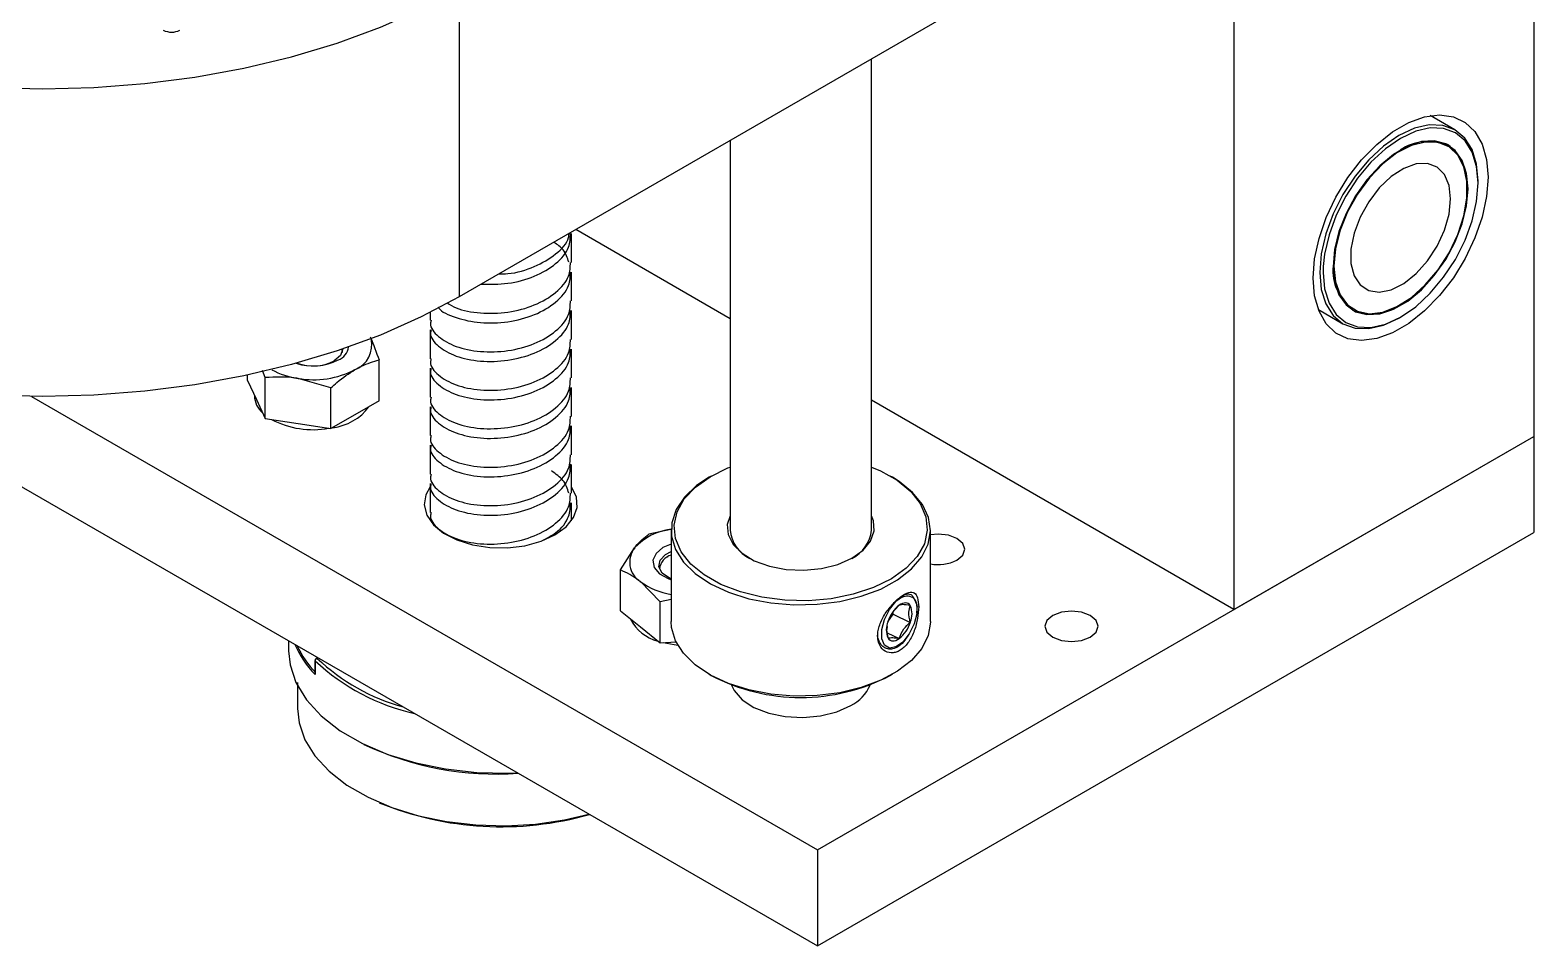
# Model space of a CAD drawing. Header units: millimetres. Extents: x -190 to 12889, y -227 to 3957.
# Drawn here: x 2807.5 to 2935.1, y 1906 to 1983.8 of the extents above; entities that cross this region are included whole.
import ezdxf

# ---------------------------------------------------------------- set-up
doc = ezdxf.new("R2010")
doc.units = ezdxf.units.MM
doc.header["$LTSCALE"] = 0.7
doc.layers.get('0').update_dxf_attribs({"color": 255})

# ---------------------------------------------------------------- blocks, each defined once
blk = doc.blocks.new('z')
at = {"color": 30}
for p, q in [((2723.69, 2463.57), (2723.69, 2316.59)), ((2698.24, 2448.87), (2698.24, 2301.89)), ((2632.48, 2354.57), (2632.48, 2328.44)), ((2596.19, 2319.99), (2662.88, 2281.48)), ((2698.24, 2301.89), (2667.47, 2319.66)), ((2585.1, 2318.22), (2662.88, 2273.32)), ((2662.88, 2281.48), (2723.69, 2316.59)), ((2698.24, 2301.89), (2723.69, 2316.59)), ((2723.69, 2316.59), (2723.69, 2308.42)), ((2662.88, 2273.32), (2723.69, 2308.42)), ((2662.88, 2281.48), (2662.88, 2273.32))]:
    blk.add_line(p, q, dxfattribs=at)
for p, q in [((2680.56, 2356.2), (2632.48, 2328.44)), ((2667.47, 2308.63), (2667.47, 2348.64)), ((2716.99, 2342.62), (2714.89, 2343.83)), ((2655.47, 2341.71), (2655.47, 2308.63)), ((2716.38, 2341.24), (2716.31, 2341.28)), ((2642.01, 2331.36), (2642.01, 2333.81)), ((2655.47, 2326.58), (2642.37, 2334.15)), ((2642.01, 2328.09), (2642.01, 2330.54)), ((2705.82, 2331.02), (2705.81, 2330.51)), ((2630.01, 2327.11), (2630.01, 2326.46)), ((2642.01, 2324.83), (2642.01, 2327.28)), ((2705.4, 2327.37), (2707.49, 2326.16)), ((2708.31, 2327.42), (2708.38, 2327.38)), ((2630.01, 2325.64), (2630.01, 2323.19)), ((2625.68, 2319.61), (2625.68, 2323.08)), ((2642.01, 2321.56), (2642.01, 2324.01)), ((2614.53, 2321.33), (2614.53, 2321.79)), ((2616.02, 2321.58), (2615.8, 2322.18)), ((2630.01, 2322.38), (2630.01, 2319.93)), ((2614.53, 2321.33), (2615.27, 2319.72)), ((2616.02, 2318.11), (2616.02, 2321.58)), ((2621.6, 2320.72), (2618.81, 2321.52)), ((2621.6, 2317.25), (2621.6, 2320.72)), ((2642.01, 2318.29), (2642.01, 2320.74)), ((2615.1, 2320.09), (2615.1, 2320.06)), ((2615.27, 2319.72), (2616.02, 2318.11)), ((2625.68, 2319.61), (2623.64, 2318.43)), ((2630.01, 2319.11), (2630.01, 2316.66)), ((2616.02, 2318.11), (2618.81, 2317.68)), ((2623.64, 2318.43), (2621.6, 2317.25)), ((2618.81, 2317.68), (2621.6, 2317.25)), ((2642.01, 2315.03), (2642.01, 2317.48)), ((2630.01, 2315.84), (2630.01, 2313.39)), ((2642.01, 2311.76), (2642.01, 2314.21)), ((2653.87, 2313.22), (2653.69, 2313.12)), ((2669.25, 2313.12), (2669.07, 2313.22)), ((2630.01, 2312.58), (2630.01, 2310.13)), ((2642.01, 2309.43), (2642.01, 2310.94)), ((2650.44, 2308.69), (2648.57, 2308.28)), ((2650.47, 2308.63), (2650.47, 2300.87)), ((2672.47, 2300.87), (2672.47, 2308.63)), ((2646.18, 2305.25), (2647.37, 2307.13)), ((2650.19, 2306.36), (2650.16, 2306.34)), ((2646.18, 2301.78), (2646.18, 2305.25)), ((2649.53, 2302.54), (2647.86, 2304.26)), ((2650.47, 2302.74), (2649.53, 2302.54)), ((2649.53, 2299.06), (2649.53, 2302.54)), ((2646.18, 2301.78), (2647.86, 2300.42)), ((2668.87, 2300.83), (2669.32, 2301.49)), ((2669.32, 2301.49), (2669.32, 2301.72)), ((2669.32, 2301.49), (2670.77, 2300.8)), ((2669.83, 2302.25), (2669.48, 2301.88)), ((2671.48, 2302.12), (2671.33, 2302.1)), ((2647.86, 2300.42), (2649.53, 2299.06)), ((2668.8, 2299.91), (2669.83, 2299.42)), ((2618.01, 2299.22), (2618.01, 2298.38)), ((2649.53, 2299.06), (2650.89, 2299.14)), ((2649.79, 2299.08), (2651.04, 2298.85)), ((2670.22, 2299.22), (2670.26, 2299.27)), ((2620.24, 2297.55), (2620.24, 2296.45)), ((2620.26, 2297.52), (2620.26, 2296.38)), ((2620.53, 2297.77), (2620.42, 2297.75)), ((2620.55, 2297.76), (2620.44, 2297.73)), ((2653.69, 2296.39), (2653.87, 2296.28)), ((2669.07, 2296.28), (2669.25, 2296.39)), ((2618.76, 2295.68), (2618.76, 2293.48))]:
    blk.add_line(p, q)
at = {"color": 30, "flags": 128}
for points in [[(2561.77, 2354.57), (2564.98, 2352.87), (2568.44, 2351.33), (2572.12, 2349.98), (2575.99, 2348.82), (2580.02, 2347.85), (2584.18, 2347.1), (2588.44, 2346.55), (2592.76, 2346.22), (2597.12, 2346.11), (2601.48, 2346.22), (2605.81, 2346.55), (2610.06, 2347.1), (2614.22, 2347.85), (2618.25, 2348.82), (2622.12, 2349.98), (2625.8, 2351.33), (2629.26, 2352.87), (2632.48, 2354.57)], [(2704.96, 2330.02), (2705.08, 2331.67), (2705.46, 2333.41), (2706.07, 2335.18), (2706.89, 2336.92), (2707.91, 2338.57), (2709.07, 2340.07), (2710.35, 2341.38), (2711.7, 2342.45), (2713.07, 2343.24), (2714.41, 2343.73), (2715.69, 2343.9), (2716.86, 2343.73), (2717.87, 2343.25), (2718.69, 2342.47), (2719.3, 2341.4), (2719.68, 2340.1), (2719.81, 2338.6), (2719.68, 2336.95), (2719.3, 2335.21), (2718.69, 2333.44), (2717.87, 2331.7), (2716.86, 2330.05), (2715.69, 2328.55), (2714.41, 2327.24), (2713.07, 2326.17), (2711.7, 2325.38), (2710.35, 2324.89), (2709.07, 2324.72), (2707.91, 2324.88), (2706.89, 2325.37), (2706.07, 2326.15), (2705.46, 2327.22), (2705.08, 2328.52), (2704.96, 2330.02)], [(2632.48, 2328.44), (2629.26, 2326.74), (2625.8, 2325.2), (2622.12, 2323.85), (2618.25, 2322.69), (2614.22, 2321.72), (2610.06, 2320.97), (2605.81, 2320.42), (2601.48, 2320.09), (2597.12, 2319.98), (2592.76, 2320.09), (2588.44, 2320.42), (2584.18, 2320.97), (2580.02, 2321.72), (2575.99, 2322.69), (2572.12, 2323.85), (2568.44, 2325.2), (2564.98, 2326.74), (2561.77, 2328.44)], [(2630.01, 2312.32), (2629.65, 2311.63), (2629.52, 2310.77), (2629.74, 2309.9), (2630.29, 2309.09), (2631.16, 2308.38), (2632.29, 2307.8), (2633.61, 2307.39), (2635.07, 2307.16), (2636.58, 2307.14), (2638.06, 2307.31), (2639.43, 2307.68), (2640.61, 2308.22)], [(2640.61, 2308.22), (2641.55, 2308.91), (2642.18, 2309.69), (2642.49, 2310.55), (2642.44, 2311.42), (2642.05, 2312.26), (2642.01, 2312.32)], [(2674.73, 2306.08), (2675.22, 2306.5), (2675.39, 2307), (2675.22, 2307.49), (2674.73, 2307.92), (2674, 2308.2), (2673.14, 2308.3), (2672.47, 2308.24)], [(2686.04, 2299.55), (2686.53, 2299.97), (2686.7, 2300.47), (2686.53, 2300.96), (2686.04, 2301.38), (2685.31, 2301.67), (2684.45, 2301.76), (2683.59, 2301.67), (2682.86, 2301.38), (2682.37, 2300.96), (2682.2, 2300.47), (2682.37, 2299.97), (2682.86, 2299.55), (2683.59, 2299.27), (2684.45, 2299.17), (2685.31, 2299.27), (2686.04, 2299.55)], [(2655.6, 2295.47), (2655.82, 2295.01), (2656.51, 2294.23), (2657.5, 2293.58), (2658.75, 2293.09), (2660.16, 2292.8), (2661.66, 2292.72), (2663.14, 2292.85), (2664.52, 2293.2), (2665.71, 2293.73)]]:
    blk.add_lwpolyline(points, dxfattribs=at)
at = {"flags": 128}
for points in [[(2718.96, 2338.19), (2718.96, 2338.27), (2718.83, 2339.71), (2718.45, 2340.94), (2717.83, 2341.93), (2716.99, 2342.62), (2715.97, 2343), (2714.81, 2343.04), (2713.55, 2342.76), (2712.24, 2342.15), (2710.93, 2341.24), (2709.67, 2340.07), (2708.51, 2338.69), (2707.49, 2337.13), (2706.65, 2335.48), (2706.03, 2333.78), (2705.65, 2332.1), (2705.52, 2330.51), (2705.52, 2330.51)], [(2705.81, 2330.51), (2705.93, 2329.11), (2706.31, 2327.9), (2706.91, 2326.93), (2707.73, 2326.26), (2708.73, 2325.89), (2709.86, 2325.84), (2711.1, 2326.12), (2712.38, 2326.72), (2713.66, 2327.6), (2714.9, 2328.75), (2716.03, 2330.1), (2717.03, 2331.62), (2717.85, 2333.25), (2718.46, 2334.91), (2718.83, 2336.55), (2718.96, 2338.11), (2718.83, 2339.51), (2718.46, 2340.72), (2717.85, 2341.69), (2717.03, 2342.36), (2716.03, 2342.73), (2714.9, 2342.78), (2713.66, 2342.5), (2712.38, 2341.9), (2711.1, 2341.02), (2709.86, 2339.87), (2708.73, 2338.51), (2707.73, 2337), (2706.91, 2335.37), (2706.31, 2333.71), (2705.93, 2332.07), (2705.82, 2331.02)], [(2718.11, 2337.62), (2717.98, 2338.92), (2717.61, 2340.02), (2717.01, 2340.87), (2716.21, 2341.44), (2715.24, 2341.69), (2714.15, 2341.62), (2712.98, 2341.23), (2711.78, 2340.54), (2710.61, 2339.58), (2709.52, 2338.38), (2708.55, 2337.01), (2707.75, 2335.52), (2707.15, 2333.98), (2706.78, 2332.45), (2706.65, 2331), (2706.78, 2329.7), (2707.15, 2328.6), (2707.75, 2327.75), (2708.55, 2327.18), (2709.52, 2326.93), (2710.61, 2327), (2711.78, 2327.39), (2712.98, 2328.08), (2714.15, 2329.04), (2715.24, 2330.24), (2716.21, 2331.61), (2717.01, 2333.1), (2717.61, 2334.64), (2717.98, 2336.17), (2718.11, 2337.62)], [(2706.72, 2331.04), (2706.86, 2329.72), (2707.25, 2328.6), (2707.88, 2327.76), (2708.72, 2327.22), (2709.73, 2327.01), (2710.87, 2327.14), (2712.07, 2327.61), (2713.3, 2328.39), (2714.47, 2329.45), (2715.56, 2330.74), (2716.49, 2332.19), (2717.23, 2333.74), (2717.74, 2335.32), (2718, 2336.85), (2718, 2338.26), (2717.74, 2339.49), (2717.23, 2340.48), (2716.49, 2341.17), (2715.56, 2341.55), (2714.47, 2341.59), (2713.3, 2341.28), (2712.07, 2340.66), (2710.87, 2339.73), (2709.73, 2338.55), (2708.72, 2337.17), (2707.88, 2335.66), (2707.25, 2334.09), (2706.86, 2332.52), (2706.72, 2331.04)], [(2716.62, 2336.76), (2716.49, 2337.9), (2716.1, 2338.82), (2715.47, 2339.45), (2714.65, 2339.76), (2713.69, 2339.73), (2712.65, 2339.35), (2711.59, 2338.66), (2710.57, 2337.7), (2709.68, 2336.52), (2708.95, 2335.21), (2708.44, 2333.84), (2708.17, 2332.49), (2708.17, 2331.27), (2708.44, 2330.23), (2708.95, 2329.45), (2709.68, 2328.97), (2710.57, 2328.83), (2711.59, 2329.04), (2712.65, 2329.57), (2713.69, 2330.41), (2714.65, 2331.49), (2715.47, 2332.74), (2716.1, 2334.1), (2716.49, 2335.46), (2716.62, 2336.76)], [(2705.52, 2330.51), (2705.65, 2329.07), (2706.03, 2327.84), (2706.65, 2326.86), (2707.49, 2326.16), (2708.51, 2325.79), (2709.67, 2325.74), (2710.93, 2326.03), (2712.24, 2326.63), (2712.31, 2326.68)], [(2622.6, 2324.02), (2622.41, 2323.47), (2621.87, 2323)], [(2622.51, 2323.98), (2622.55, 2323.73), (2622.55, 2323.72)], [(2667.47, 2313.99), (2668.24, 2313.66), (2669.66, 2312.86), (2670.8, 2311.92), (2671.62, 2310.88), (2672.1, 2309.76), (2672.21, 2308.62), (2671.96, 2307.48), (2671.35, 2306.39), (2670.41, 2305.39), (2669.16, 2304.5), (2667.65, 2303.76), (2665.92, 2303.19), (2664.05, 2302.81), (2662.09, 2302.64), (2660.11, 2302.68), (2658.17, 2302.93), (2656.35, 2303.38), (2654.7, 2304.02), (2653.28, 2304.82), (2652.14, 2305.75), (2651.32, 2306.8), (2650.84, 2307.91), (2650.73, 2309.05), (2650.98, 2310.19), (2651.59, 2311.28), (2652.53, 2312.28), (2653.78, 2313.17), (2655.29, 2313.92), (2655.47, 2313.99)], [(2653.69, 2313.12), (2652.62, 2312.41), (2651.6, 2311.43), (2650.89, 2310.37), (2650.52, 2309.25), (2650.51, 2308.12), (2650.84, 2306.99), (2651.52, 2305.92), (2652.52, 2304.94), (2653.8, 2304.08), (2655.33, 2303.36), (2657.06, 2302.81), (2658.93, 2302.45), (2660.88, 2302.29), (2662.86, 2302.33), (2664.78, 2302.58), (2666.6, 2303.02), (2668.26, 2303.63), (2669.69, 2304.41), (2670.87, 2305.33), (2671.74, 2306.35), (2672.28, 2307.45), (2672.47, 2308.58), (2672.31, 2309.71), (2671.8, 2310.81), (2670.96, 2311.84), (2669.81, 2312.77), (2669.25, 2313.12)], [(2655.47, 2309.85), (2655.24, 2309.11), (2655.3, 2308.25), (2655.73, 2307.41), (2656.49, 2306.66), (2657.53, 2306.03), (2658.81, 2305.57), (2660.24, 2305.3), (2661.74, 2305.23), (2663.23, 2305.37), (2664.61, 2305.72), (2665.81, 2306.24), (2666.76, 2306.92), (2667.4, 2307.7), (2667.7, 2308.56), (2667.64, 2309.43), (2667.47, 2309.85)], [(2650.47, 2307.45), (2649.78, 2307.15), (2649.19, 2306.65), (2648.93, 2306.07), (2649.03, 2305.47), (2649.48, 2304.93), (2650.23, 2304.51), (2650.47, 2304.42)], [(2650.47, 2304.48), (2650.34, 2304.54), (2649.72, 2304.97), (2649.44, 2305.51), (2649.53, 2306.07), (2649.99, 2306.57), (2650.47, 2306.82)], [(2671.07, 2302.84), (2671.31, 2302.3), (2671.31, 2301.53), (2671.09, 2300.66), (2670.67, 2299.82), (2670.13, 2299.13), (2669.53, 2298.71), (2668.99, 2298.61), (2668.57, 2298.86), (2668.34, 2299.41), (2668.35, 2300.18), (2668.58, 2301.05), (2669, 2301.89), (2669.55, 2302.57)], [(2670.77, 2302.22), (2670.69, 2302.32), (2670.6, 2302.39), (2670.49, 2302.43), (2670.37, 2302.45), (2670.25, 2302.44), (2670.11, 2302.41), (2669.97, 2302.34), (2669.83, 2302.25)], [(2672.47, 2300.87), (2672.47, 2300.82), (2672.28, 2299.69), (2671.74, 2298.59), (2670.87, 2297.57), (2669.69, 2296.66), (2668.26, 2295.88), (2666.6, 2295.26), (2664.78, 2294.82), (2662.86, 2294.58), (2660.88, 2294.53), (2658.93, 2294.7), (2657.06, 2295.06), (2655.33, 2295.6), (2653.8, 2296.32), (2652.52, 2297.19), (2651.52, 2298.17), (2650.84, 2299.24), (2650.51, 2300.36), (2650.47, 2300.87)], [(2668.88, 2299.46), (2668.96, 2299.36), (2669.06, 2299.29), (2669.16, 2299.24), (2669.28, 2299.23), (2669.41, 2299.24), (2669.55, 2299.27), (2669.69, 2299.34), (2669.83, 2299.42)], [(2618.01, 2298.38), (2618.13, 2297.2), (2618.63, 2295.68), (2619.52, 2294.22), (2620.78, 2292.85), (2622.37, 2291.6), (2624.27, 2290.51), (2626.43, 2289.59), (2628.8, 2288.86), (2631.33, 2288.35), (2633.97, 2288.06), (2636.65, 2288), (2637.45, 2288.02)], [(2620.44, 2297.73), (2620.43, 2297.74), (2620.43, 2297.75), (2620.42, 2297.75), (2620.42, 2297.75)], [(2618.76, 2293.48), (2618.89, 2292.26), (2619.39, 2290.82), (2620.24, 2289.45), (2621.44, 2288.15), (2622.95, 2286.98), (2624.75, 2285.94), (2626.78, 2285.07), (2629.02, 2284.38), (2631.41, 2283.89), (2633.9, 2283.6), (2636.43, 2283.53), (2638.96, 2283.67), (2641.42, 2284.03), (2643.5, 2284.51)]]:
    blk.add_lwpolyline(points, dxfattribs=at)
at = {"color": 30}
for centre, radius, start, end in [((2608.08, 2352.46), 1.54, 242.6097, 297.3903), ((2617.11, 2320.11), 2.01, 181.4606, 229.1765), ((2621.22, 2321.8), 4.5, 276.7149, 323.2798), ((2620.08, 2324.75), 7.59, 242.2532, 280.1607), ((2673.13, 2309.2), 3.5, 259.1161, 297.1142), ((2664.24, 2296.75), 3.36, 296.077, 337.7076)]:
    blk.add_arc(centre, radius, start, end, dxfattribs=at)
for centre, radius, start, end in [((2714.67, 2337.47), 4.15, 66.7269, 124.1175), ((2713.85, 2337.99), 4.21, 354.8895, 53.3245), ((2710.55, 2330.64), 3.92, 174.0557, 235.1106), ((2709.93, 2331.13), 4.15, 246.2035, 305.5932), ((2621.65, 2324.43), 1.47, 293.1368, 350.2312), ((2622.84, 2324.35), 2.23, 291.0761, 14.0219), ((2620.08, 2327.28), 4.71, 252.1678, 297.01), ((2620.09, 2326.49), 3.92, 249.6063, 297.0515), ((2619.71, 2327.97), 6.52, 241.2388, 262.0162), ((2620.11, 2329.08), 7.68, 260.2289, 297.3572), ((2651.03, 2303.75), 4.98, 96.446, 137.2186), ((2658.43, 2308.91), 2.97, 185.3859, 244.3292), ((2664.52, 2308.9), 2.96, 295.5753, 354.7096), ((2648.9, 2305.91), 1.95, 141.3096, 237.8098), ((2650.82, 2305.2), 1.35, 105.0014, 173.4476), ((2651.36, 2309.03), 5.92, 233.6689, 261.3061), ((2670.88, 2300.93), 2.11, 119.8474, 128.9326), ((2670.49, 2302.04), 0.979, 67.0406, 132.7895), ((2670.67, 2302.32), 0.653, 52.0775, 71.9738), ((2666.48, 2302.41), 2.86, 326.6746, 343.1415), ((2671.61, 2300.02), 2.86, 128.58, 162.6047), ((2669.17, 2301.51), 1.75, 336.1312, 23.8688), ((2650.19, 2302.63), 3.52, 206.1137, 256.0275), ((2670.48, 2300.17), 1.75, 156.1312, 203.8688), ((2668.05, 2301.66), 2.86, 308.58, 342.6047), ((2626.22, 2302.28), 8.39, 203.5777, 224.6548), ((2626.48, 2302.5), 8.59, 205.4368, 223.9504), ((2620.28, 2297.55), 0.0395, 180.9069, 226.7865), ((2632.67, 2310.76), 18.14, 226.8221, 257.3719), ((2632.21, 2310.06), 17.04, 226.3093, 254.7305), ((2661.47, 2310.83), 16.41, 242.4036, 297.5964), ((2635.65, 2314.33), 26.41, 244.7737, 273.988), ((2636.05, 2310.72), 27.28, 247.6683, 285.9247)]:
    blk.add_arc(centre, radius, start, end)
for points, knots in [([(2634.36, 2329.52), (2635.11, 2329.51), (2636.65, 2329.49), (2638.94, 2330.13), (2640.77, 2331.21), (2641.88, 2332.51), (2641.91, 2333.42), (2641.93, 2333.81)], [0, 0, 0, 0, 0.205557, 0.418047, 0.630538, 0.842414, 1, 1, 1, 1]), ([(2635.86, 2330.39), (2636.11, 2330.39), (2637.14, 2330.4), (2638.95, 2330.96), (2640.74, 2332.02), (2641.74, 2333.07), (2641.8, 2333.71), (2641.81, 2333.83)], [0, 0, 0, 0, 0.091784, 0.373789, 0.655794, 0.936983, 1, 1, 1, 1]), ([(2641.78, 2331.38), (2641.68, 2331.75), (2641.49, 2332.39), (2640.81, 2332.88), (2640.53, 2333.08)], [0, 0, 0, 0, 0.5801547, 1, 1, 1, 1]), ([(2630.7, 2327.57), (2630.71, 2327.55), (2630.94, 2327.17), (2632.19, 2326.63), (2634.23, 2326.17), (2636.64, 2326.24), (2638.94, 2326.85), (2640.77, 2327.94), (2641.88, 2329.25), (2641.91, 2330.16), (2641.93, 2330.55)], [0, 0, 0, 0, 0.006512, 0.154068, 0.301198, 0.448328, 0.595884, 0.74344, 0.89057, 1, 1, 1, 1]), ([(2631.45, 2327.94), (2631.69, 2327.78), (2632.4, 2327.33), (2634.27, 2327), (2636.63, 2327.06), (2638.94, 2327.67), (2640.77, 2328.76), (2641.88, 2330.06), (2641.91, 2330.97), (2641.93, 2331.36)], [0, 0, 0, 0, 0.083015, 0.242503, 0.401991, 0.561941, 0.721891, 0.881378, 1, 1, 1, 1]), ([(2630.1, 2326.45), (2630.08, 2326.36), (2629.95, 2325.88), (2630.64, 2325.03), (2632.11, 2324.17), (2634.25, 2323.72), (2636.63, 2323.79), (2638.94, 2324.4), (2640.77, 2325.49), (2641.88, 2326.8), (2641.91, 2327.71), (2641.93, 2328.1)], [0, 0, 0, 0, 0.031983, 0.157164, 0.282345, 0.407164, 0.531983, 0.657164, 0.782345, 0.907164, 1, 1, 1, 1]), ([(2630.1, 2325.64), (2630.08, 2325.54), (2629.95, 2325.06), (2630.64, 2324.21), (2632.11, 2323.35), (2634.25, 2322.9), (2636.63, 2322.98), (2638.94, 2323.59), (2640.77, 2324.68), (2641.88, 2325.98), (2641.91, 2326.89), (2641.93, 2327.28)], [0, 0, 0, 0, 0.0319826, 0.1571637, 0.2823447, 0.4071637, 0.5319826, 0.6571637, 0.7823447, 0.9071637, 1, 1, 1, 1]), ([(2624.93, 2325.05), (2624.95, 2325.01), (2625.2, 2324.47), (2625.45, 2323.75), (2625.68, 2323.08)], [0, 0, 0, 0, 0.070201, 1, 1, 1, 1]), ([(2630.1, 2323.19), (2630.08, 2323.09), (2629.95, 2322.61), (2630.64, 2321.76), (2632.11, 2320.9), (2634.25, 2320.45), (2636.63, 2320.53), (2638.94, 2321.14), (2640.77, 2322.23), (2641.88, 2323.53), (2641.91, 2324.44), (2641.93, 2324.83)], [0, 0, 0, 0, 0.031983, 0.157164, 0.282345, 0.407164, 0.531983, 0.657164, 0.782345, 0.907164, 1, 1, 1, 1]), ([(2623.64, 2322.26), (2623.82, 2322.37), (2624.52, 2322.75), (2625.19, 2322.94), (2625.68, 2323.08)], [0, 0, 0, 0, 0.268634, 1, 1, 1, 1]), ([(2630.1, 2322.37), (2630.08, 2322.27), (2629.95, 2321.79), (2630.64, 2320.95), (2632.11, 2320.08), (2634.25, 2319.64), (2636.63, 2319.71), (2638.94, 2320.32), (2640.77, 2321.41), (2641.88, 2322.71), (2641.91, 2323.63), (2641.93, 2324.01)], [0, 0, 0, 0, 0.031983, 0.157164, 0.282345, 0.407164, 0.531983, 0.657164, 0.782345, 0.907164, 1, 1, 1, 1]), ([(2618.81, 2321.52), (2618.74, 2321.53), (2617.8, 2321.67), (2616.88, 2321.62), (2616.02, 2321.58)], [0, 0, 0, 0, 0.070201, 1, 1, 1, 1]), ([(2621.6, 2320.72), (2621.77, 2320.88), (2622.43, 2321.47), (2623.13, 2321.93), (2623.64, 2322.26)], [0, 0, 0, 0, 0.257551, 1, 1, 1, 1]), ([(2630.1, 2319.92), (2630.08, 2319.82), (2629.95, 2319.35), (2630.64, 2318.5), (2632.11, 2317.63), (2634.25, 2317.19), (2636.63, 2317.26), (2638.94, 2317.87), (2640.77, 2318.96), (2641.88, 2320.27), (2641.91, 2321.18), (2641.93, 2321.56)], [0, 0, 0, 0, 0.031983, 0.157164, 0.282345, 0.407164, 0.531983, 0.657164, 0.782345, 0.907164, 1, 1, 1, 1]), ([(2630.1, 2319.11), (2630.08, 2319.01), (2629.95, 2318.53), (2630.64, 2317.68), (2632.11, 2316.82), (2634.25, 2316.37), (2636.63, 2316.44), (2638.94, 2317.05), (2640.77, 2318.14), (2641.88, 2319.45), (2641.91, 2320.36), (2641.93, 2320.75)], [0, 0, 0, 0, 0.031983, 0.157164, 0.282345, 0.407164, 0.531983, 0.657164, 0.782345, 0.907164, 1, 1, 1, 1]), ([(2630.1, 2316.66), (2630.08, 2316.56), (2629.95, 2316.08), (2630.64, 2315.23), (2632.11, 2314.37), (2634.25, 2313.92), (2636.63, 2313.99), (2638.94, 2314.6), (2640.77, 2315.69), (2641.88, 2317), (2641.91, 2317.91), (2641.93, 2318.3)], [0, 0, 0, 0, 0.031983, 0.157164, 0.282345, 0.407164, 0.531983, 0.657164, 0.782345, 0.907164, 1, 1, 1, 1]), ([(2630.1, 2315.84), (2630.08, 2315.74), (2629.95, 2315.26), (2630.64, 2314.41), (2632.11, 2313.55), (2634.25, 2313.1), (2636.63, 2313.18), (2638.94, 2313.79), (2640.77, 2314.88), (2641.88, 2316.18), (2641.91, 2317.09), (2641.93, 2317.48)], [0, 0, 0, 0, 0.031983, 0.157164, 0.282345, 0.407164, 0.531983, 0.657164, 0.782345, 0.907164, 1, 1, 1, 1]), ([(2630.1, 2313.39), (2630.08, 2313.29), (2629.95, 2312.81), (2630.64, 2311.96), (2632.11, 2311.1), (2634.25, 2310.66), (2636.63, 2310.73), (2638.94, 2311.34), (2640.77, 2312.43), (2641.88, 2313.73), (2641.91, 2314.64), (2641.93, 2315.03)], [0, 0, 0, 0, 0.0319826, 0.1571637, 0.2823447, 0.4071637, 0.5319826, 0.6571637, 0.7823447, 0.9071637, 1, 1, 1, 1]), ([(2630.1, 2312.57), (2630.08, 2312.48), (2629.95, 2312), (2630.64, 2311.15), (2632.11, 2310.29), (2634.25, 2309.84), (2636.63, 2309.91), (2638.94, 2310.52), (2640.77, 2311.61), (2641.88, 2312.92), (2641.91, 2313.83), (2641.93, 2314.22)], [0, 0, 0, 0, 0.031983, 0.157164, 0.282345, 0.407164, 0.531983, 0.657164, 0.782345, 0.907164, 1, 1, 1, 1]), ([(2641.78, 2311.78), (2641.67, 2312.15), (2641.45, 2312.86), (2640.68, 2313.4), (2640.32, 2313.66)], [0, 0, 0, 0, 0.520217, 1, 1, 1, 1]), ([(2630.1, 2310.12), (2630.08, 2310.03), (2629.95, 2309.55), (2630.64, 2308.7), (2632.11, 2307.84), (2634.25, 2307.39), (2636.63, 2307.46), (2638.94, 2308.07), (2640.77, 2309.16), (2641.88, 2310.47), (2641.91, 2311.38), (2641.93, 2311.77)], [0, 0, 0, 0, 0.031983, 0.157164, 0.282345, 0.407164, 0.531983, 0.657164, 0.782345, 0.907164, 1, 1, 1, 1]), ([(2639.64, 2307.8), (2640, 2307.99), (2640.99, 2308.52), (2641.87, 2309.66), (2641.91, 2310.56), (2641.93, 2310.95)], [0, 0, 0, 0, 0.245915, 0.678361, 1, 1, 1, 1]), ([(2647.37, 2307.13), (2647.4, 2307.17), (2647.8, 2307.67), (2648.2, 2307.99), (2648.57, 2308.28)], [0, 0, 0, 0, 0.070201, 1, 1, 1, 1]), ([(2647.86, 2304.26), (2647.82, 2304.29), (2647.25, 2304.74), (2646.69, 2305.01), (2646.18, 2305.25)], [0, 0, 0, 0, 0.070201, 1, 1, 1, 1]), ([(2671.48, 2302.12), (2671.46, 2302.39), (2671.42, 2302.93), (2671.14, 2303.36), (2670.74, 2303.38), (2670.34, 2303.23), (2670.02, 2303.03), (2669.66, 2302.75), (2669.19, 2302.27), (2668.61, 2301.56), (2668.21, 2300.74), (2668.03, 2300.1), (2667.97, 2299.48), (2668.13, 2298.81), (2668.61, 2298.27), (2669.19, 2298.17), (2669.66, 2298.28), (2670.01, 2298.47), (2670.34, 2298.77), (2670.74, 2299.27), (2671.14, 2300.07), (2671.42, 2301.16), (2671.46, 2301.8), (2671.48, 2302.12)], [0, 0, 0, 0, 0.062639, 0.12476, 0.187581, 0.219211, 0.249932, 0.280757, 0.312545, 0.374875, 0.4375, 0.468905, 0.499969, 0.562782, 0.624794, 0.687278, 0.719048, 0.750019, 0.780835, 0.812375, 0.875173, 0.937341, 1, 1, 1, 1]), ([(2669.98, 2302.99), (2670.1, 2303.06), (2670.32, 2303.19), (2670.59, 2303.23), (2670.83, 2303.17), (2670.98, 2303.04), (2671.04, 2302.89), (2671.05, 2302.85)], [0, 0, 0, 0, 0.227477, 0.434932, 0.668006, 0.909491, 1, 1, 1, 1]), ([(2671.32, 2301.57), (2671.32, 2301.57), (2671.33, 2301.67), (2671.35, 2301.94), (2671.33, 2302.32), (2671.23, 2302.65), (2671.12, 2302.78), (2671.07, 2302.84)], [0, 0, 0, 0, 0.010612, 0.171193, 0.50421, 0.788636, 1, 1, 1, 1]), ([(2670.77, 2302.22), (2670.53, 2302.26), (2670.09, 2302.33), (2669.91, 2302.28), (2669.83, 2302.25)], [0, 0, 0, 0, 0.553881, 1, 1, 1, 1]), ([(2670.77, 2300.8), (2670.71, 2301.1), (2670.58, 2301.63), (2670.71, 2302.04), (2670.77, 2302.22)], [0, 0, 0, 0, 0.5538811, 1, 1, 1, 1]), ([(2668.81, 2300.44), (2668.79, 2300.35), (2668.72, 2300.06), (2668.82, 2299.7), (2668.88, 2299.46)], [0, 0, 0, 0, 0.336985, 1, 1, 1, 1]), ([(2669.83, 2299.42), (2669.94, 2299.71), (2670.13, 2300.23), (2670.58, 2300.63), (2670.77, 2300.8)], [0, 0, 0, 0, 0.553881, 1, 1, 1, 1]), ([(2670.55, 2299.65), (2670.47, 2299.53), (2670.26, 2299.18), (2669.83, 2298.75), (2669.33, 2298.53), (2668.92, 2298.51), (2668.58, 2298.62), (2668.3, 2298.85), (2668.09, 2299.24), (2667.96, 2299.6), (2668.01, 2299.86), (2668.02, 2299.89)], [0, 0, 0, 0, 0.0872477, 0.2453128, 0.4027893, 0.5006822, 0.6112372, 0.7258058, 0.82663, 0.9867429, 1, 1, 1, 1]), ([(2668.88, 2299.46), (2668.99, 2299.48), (2669.19, 2299.53), (2669.63, 2299.46), (2669.83, 2299.42)], [0, 0, 0, 0, 0.5538811, 1, 1, 1, 1]), ([(2669.58, 2298.68), (2669.65, 2298.73), (2669.85, 2298.84), (2670.06, 2299.03), (2670.17, 2299.17), (2670.17, 2299.18)], [0, 0, 0, 0, 0.388777, 0.962043, 1, 1, 1, 1]), ([(2620.42, 2297.75), (2620.41, 2297.75), (2620.37, 2297.74), (2620.32, 2297.71), (2620.27, 2297.65), (2620.24, 2297.59), (2620.25, 2297.56), (2620.25, 2297.55)], [0, 0, 0, 0, 0.116734, 0.382936, 0.664945, 0.905076, 1, 1, 1, 1]), ([(2620.44, 2297.73), (2620.42, 2297.73), (2620.38, 2297.71), (2620.32, 2297.67), (2620.28, 2297.62), (2620.26, 2297.57), (2620.26, 2297.54), (2620.26, 2297.52)], [0, 0, 0, 0, 0.217758, 0.436113, 0.653675, 0.868725, 1, 1, 1, 1]), ([(2620.24, 2296.45), (2620.24, 2296.44), (2620.24, 2296.42), (2620.25, 2296.4), (2620.26, 2296.38), (2620.26, 2296.38)], [0, 0, 0, 0, 0.302615, 0.97091, 1, 1, 1, 1])]:
    blk.add_open_spline(points, degree=3, knots=knots)

msp = doc.modelspace()

# ---------------------------------------------------------------- block references
msp.add_blockref('z', (211.4504, -367.3204))

doc.saveas('drawing.dxf')
